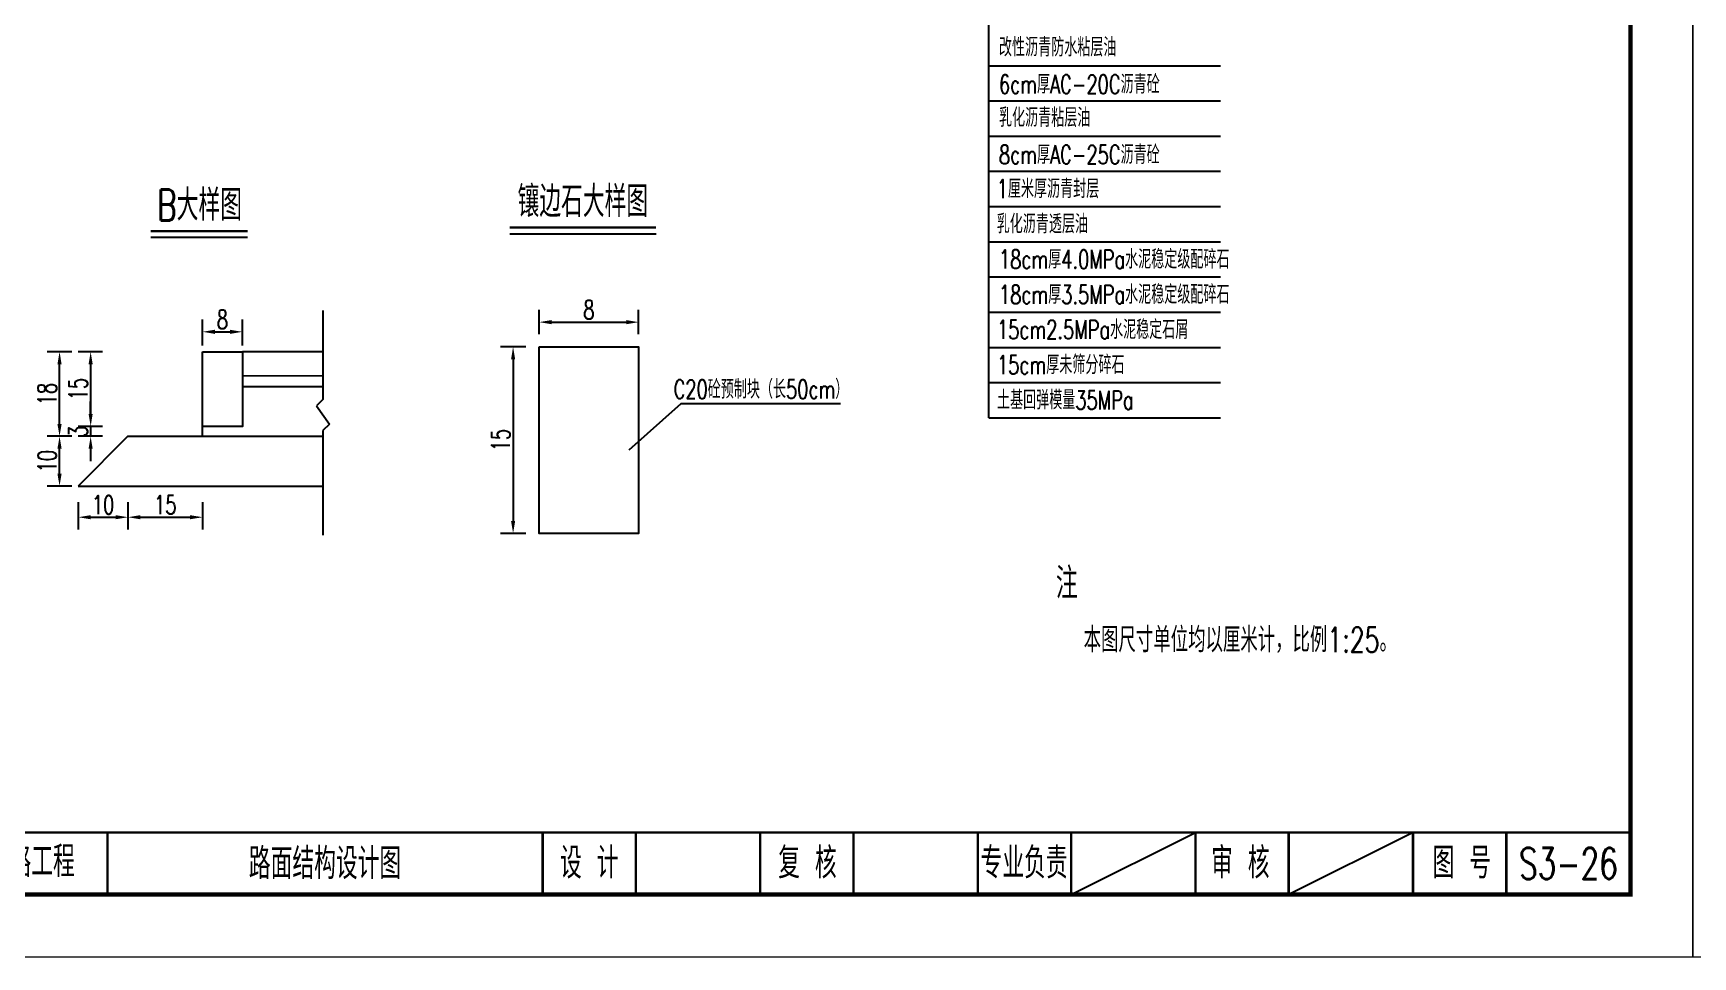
# Model space of a CAD drawing. Extents: x -728 to 112, y -1287 to -990.
# Drawn here: x -575.1 to -308.2, y -1286.8 to -1138.3 of the extents above; entities that cross this region are included whole.
import ezdxf
from ezdxf.enums import TextEntityAlignment as Align

# ---------------------------------------------------------------- set-up
doc = ezdxf.new("R2010")
doc.units = 0
doc.header["$LTSCALE"] = 5
doc.header["$PDMODE"] = 32
doc.header["$PDSIZE"] = 0.3
doc.layers.get('0').update_dxf_attribs({"linetype": 'CONTINUOUS'})
doc.layers.get('Defpoints').update_dxf_attribs({"linetype": 'CONTINUOUS'})
for name, color, linetype in [('1', 3, 'CONTINUOUS'), ('YOLLOW', 7, 'CONTINUOUS'), ('图框', 7, 'CONTINUOUS'), ('尺寸标注', 2, 'CONTINUOUS'), ('文字', 7, 'CONTINUOUS'), ('路面结构', 2, 'CONTINUOUS')]:
    doc.layers.add(name, color=color, linetype=linetype)
doc.layers.add('标注', color=4, linetype='CONTINUOUS', lineweight=15)
doc.styles.get("Standard").update_dxf_attribs({"font": 'simplex1.shx', "width": 0.7, "bigfont": 'hztxt.shx'})
doc.dimstyles.new('比例1：200', dxfattribs={"dimtxt": 3, "dimasz": 2, "dimexe": 2, "dimexo": 1, "dimgap": 0.5, "dimtad": 1, "dimlfac": 20, "dimzin": 13, "dimdsep": 46, "dimtxsty": 'Standard', "dimcen": -0.09, "dimclrd": 256, "dimclre": 256, "dimclrt": 7, "dimaunit": 1, "dimadec": 0, "dimazin": 2, "dimtfac": 0.0005, "dimtix": 1, "dimtmove": 2, "dimatfit": 3, "dimfxl": 0, "dimtolj": 1, "dimtzin": 13, "dimarcsym": 0})

# ---------------------------------------------------------------- blocks, each defined once
blk = doc.blocks.new('*D34')
at = {"layer": 'Defpoints', "color": 0}
for p in [(-494.92, -1188.73), (-497.95, -1218.73), (-494.92, -1218.73)]:
    blk.add_point(p, dxfattribs=at)
at = {"layer": '标注', "lineweight": -2}
for p, q in [((-495.92, -1188.73), (-499.95, -1188.73)), ((-497.95, -1190.73), (-497.95, -1216.73)), ((-495.92, -1218.73), (-499.95, -1218.73))]:
    blk.add_line(p, q, dxfattribs=at)
at = {"layer": '标注'}
for points in [[(-498.28, -1190.73), (-497.62, -1190.73), (-497.95, -1188.73)], [(-498.28, -1216.73), (-497.62, -1216.73), (-497.95, -1218.73)]]:
    blk.add_solid(points, dxfattribs=at)
at = {"layer": '标注', "color": 7, "insert": (-499.95, -1203.73), "char_height": 3, "attachment_point": 5, "rotation": 90}
blk.add_mtext('\\A1;15', dxfattribs=at)
blk = doc.blocks.new('*D35')
at = {"layer": 'Defpoints', "color": 0}
for p in [(-477.76, -1184.76), (-493.76, -1187.69), (-477.76, -1187.69)]:
    blk.add_point(p, dxfattribs=at)
at = {"layer": '标注', "lineweight": -2}
for p, q in [((-493.76, -1186.69), (-493.76, -1182.76)), ((-491.76, -1184.76), (-479.76, -1184.76)), ((-477.76, -1186.69), (-477.76, -1182.76))]:
    blk.add_line(p, q, dxfattribs=at)
at = {"layer": '标注'}
for points in [[(-491.76, -1184.42), (-491.76, -1185.09), (-493.76, -1184.76)], [(-479.76, -1184.42), (-479.76, -1185.09), (-477.76, -1184.76)]]:
    blk.add_solid(points, dxfattribs=at)
at = {"layer": '标注', "color": 7, "insert": (-485.76, -1182.76), "char_height": 3, "attachment_point": 5}
blk.add_mtext('\\A1;8', dxfattribs=at)
blk = doc.blocks.new('series')
at = {"width": 0.75}
for tag, height, p in [('页码', 4, (-35, -19)), ('图名', 5, (-220, -282)), ('图号', 5, (-20, -282))]:
    blk.add_attdef(tag, text='', height=height, dxfattribs=at).set_placement(p, align=Align.MIDDLE_CENTER)
blk = doc.blocks.new('123')
blk.add_lwpolyline([(-308.2, -1286.83), (-308.2, -989.83), (-728.2, -989.83), (-728.2, -1286.83)], close=True)
blk = doc.blocks.new('*D39')
at = {"layer": 'Defpoints', "color": 0}
for p in [(-567.9, -1212.69), (-559.9, -1212.69), (-559.9, -1216.13)]:
    blk.add_point(p, dxfattribs=at)
at = {"layer": '标注', "lineweight": -2}
for p, q in [((-567.9, -1213.69), (-567.9, -1218.13)), ((-559.9, -1213.69), (-559.9, -1218.13)), ((-565.9, -1216.13), (-561.9, -1216.13))]:
    blk.add_line(p, q, dxfattribs=at)
at = {"layer": '标注'}
for points in [[(-565.9, -1215.8), (-565.9, -1216.46), (-567.9, -1216.13)], [(-561.9, -1215.8), (-561.9, -1216.46), (-559.9, -1216.13)]]:
    blk.add_solid(points, dxfattribs=at)
at = {"layer": '标注', "color": 7, "insert": (-563.9, -1214.13), "char_height": 3, "attachment_point": 5}
blk.add_mtext('\\A1;10', dxfattribs=at)
blk = doc.blocks.new('*D40')
at = {"layer": 'Defpoints', "color": 0}
for p in [(-559.9, -1212.69), (-547.9, -1212.69), (-547.9, -1216.13)]:
    blk.add_point(p, dxfattribs=at)
at = {"layer": '标注', "lineweight": -2}
for p, q in [((-559.9, -1213.69), (-559.9, -1218.13)), ((-547.9, -1213.69), (-547.9, -1218.13)), ((-557.9, -1216.13), (-549.9, -1216.13))]:
    blk.add_line(p, q, dxfattribs=at)
at = {"layer": '标注'}
for points in [[(-557.9, -1215.8), (-557.9, -1216.46), (-559.9, -1216.13)], [(-549.9, -1215.8), (-549.9, -1216.46), (-547.9, -1216.13)]]:
    blk.add_solid(points, dxfattribs=at)
at = {"layer": '标注', "color": 7, "insert": (-553.9, -1214.13), "char_height": 3, "attachment_point": 5}
blk.add_mtext('\\A1;15', dxfattribs=at)
blk = doc.blocks.new('*D41')
at = {"layer": 'Defpoints', "color": 0}
for p in [(-570.9, -1203.12), (-567.9, -1203.12), (-567.9, -1211.12)]:
    blk.add_point(p, dxfattribs=at)
at = {"layer": '标注', "lineweight": -2}
for p, q in [((-568.9, -1203.12), (-572.9, -1203.12)), ((-570.9, -1209.12), (-570.9, -1205.12)), ((-568.9, -1211.12), (-572.9, -1211.12))]:
    blk.add_line(p, q, dxfattribs=at)
at = {"layer": '标注'}
for points in [[(-571.24, -1205.12), (-570.57, -1205.12), (-570.9, -1203.12)], [(-571.24, -1209.12), (-570.57, -1209.12), (-570.9, -1211.12)]]:
    blk.add_solid(points, dxfattribs=at)
at = {"layer": '标注', "color": 7, "insert": (-572.9, -1207.12), "char_height": 3, "attachment_point": 5, "rotation": 90}
blk.add_mtext('\\A1;10', dxfattribs=at)
blk = doc.blocks.new('*D42')
at = {"layer": 'Defpoints', "color": 0}
for p in [(-570.9, -1189.52), (-567.9, -1189.52), (-567.9, -1203.12)]:
    blk.add_point(p, dxfattribs=at)
at = {"layer": '标注', "lineweight": -2}
for p, q in [((-568.9, -1189.52), (-572.9, -1189.52)), ((-570.9, -1201.12), (-570.9, -1191.52)), ((-568.9, -1203.12), (-572.9, -1203.12))]:
    blk.add_line(p, q, dxfattribs=at)
at = {"layer": '标注'}
for points in [[(-571.24, -1191.52), (-570.57, -1191.52), (-570.9, -1189.52)], [(-571.24, -1201.12), (-570.57, -1201.12), (-570.9, -1203.12)]]:
    blk.add_solid(points, dxfattribs=at)
at = {"layer": '标注', "color": 7, "insert": (-572.9, -1196.32), "char_height": 3, "attachment_point": 5, "rotation": 90}
blk.add_mtext('\\A1;18', dxfattribs=at)
blk = doc.blocks.new('*D43')
at = {"layer": 'Defpoints', "color": 0}
for p in [(-562.97, -1189.52), (-565.9, -1201.52), (-562.97, -1201.52)]:
    blk.add_point(p, dxfattribs=at)
at = {"layer": '标注', "lineweight": -2}
for p, q in [((-563.97, -1189.52), (-567.9, -1189.52)), ((-565.9, -1191.52), (-565.9, -1199.52)), ((-563.97, -1201.52), (-567.9, -1201.52))]:
    blk.add_line(p, q, dxfattribs=at)
at = {"layer": '标注'}
for points in [[(-566.23, -1191.52), (-565.57, -1191.52), (-565.9, -1189.52)], [(-566.23, -1199.52), (-565.57, -1199.52), (-565.9, -1201.52)]]:
    blk.add_solid(points, dxfattribs=at)
at = {"layer": '标注', "color": 7, "insert": (-567.9, -1195.52), "char_height": 3, "attachment_point": 5, "rotation": 90}
blk.add_mtext('\\A1;15', dxfattribs=at)
blk = doc.blocks.new('*D44')
at = {"layer": 'Defpoints', "color": 0}
for p in [(-565.9, -1203.12), (-562.97, -1201.52), (-562.97, -1203.12)]:
    blk.add_point(p, dxfattribs=at)
at = {"layer": '标注', "lineweight": -2}
for p, q in [((-565.9, -1199.52), (-565.9, -1197.52)), ((-563.97, -1201.52), (-567.9, -1201.52)), ((-563.97, -1203.12), (-567.9, -1203.12)), ((-565.9, -1201.52), (-565.9, -1203.12)), ((-565.9, -1205.12), (-565.9, -1207.12))]:
    blk.add_line(p, q, dxfattribs=at)
at = {"layer": '标注'}
for points in [[(-566.23, -1199.52), (-565.57, -1199.52), (-565.9, -1201.52)], [(-566.23, -1205.12), (-565.57, -1205.12), (-565.9, -1203.12)]]:
    blk.add_solid(points, dxfattribs=at)
at = {"layer": '标注', "color": 7, "insert": (-567.9, -1202.32), "char_height": 3, "attachment_point": 5, "rotation": 90}
blk.add_mtext('\\A1;3', dxfattribs=at)
blk = doc.blocks.new('*D45')
at = {"layer": 'Defpoints', "color": 0}
for p in [(-541.5, -1186.31), (-547.9, -1189.52), (-541.5, -1189.52)]:
    blk.add_point(p, dxfattribs=at)
at = {"layer": '标注', "lineweight": -2}
for p, q in [((-547.9, -1188.52), (-547.9, -1184.31)), ((-541.5, -1188.52), (-541.5, -1184.31)), ((-545.9, -1186.31), (-543.5, -1186.31))]:
    blk.add_line(p, q, dxfattribs=at)
at = {"layer": '标注'}
for points in [[(-545.9, -1185.98), (-545.9, -1186.65), (-547.9, -1186.31)], [(-543.5, -1185.98), (-543.5, -1186.65), (-541.5, -1186.31)]]:
    blk.add_solid(points, dxfattribs=at)
at = {"layer": '标注', "color": 7, "insert": (-544.7, -1184.31), "char_height": 3, "attachment_point": 5}
blk.add_mtext('\\A1;8', dxfattribs=at)

msp = doc.modelspace()

# ---------------------------------------------------------------- linework, layer by layer
at = {"color": 1, "linetype": 'Continuous'}
msp.add_line((-528.53221, -1189.52047), (-541.49964, -1189.52047), dxfattribs=at)
at = {"layer": '1', "color": 0, "linetype": 'Continuous'}
msp.add_line((-547.89964, -1203.12047), (-547.89964, -1201.52047), dxfattribs=at)
at = {"layer": '1', "color": 1, "linetype": 'Continuous'}
for points in [[(-547.89964, -1189.52047), (-541.49964, -1189.52047), (-541.49964, -1201.52047), (-547.89964, -1201.52047), (-547.89964, -1189.52047)], [(-493.76296, -1188.73462), (-477.76296, -1188.73462), (-477.76296, -1218.73462), (-493.76296, -1218.73462), (-493.76296, -1188.73462)]]:
    msp.add_lwpolyline(points, dxfattribs=at)
at = {"layer": 'YOLLOW', "color": 0}
msp.add_line((-421.42915, -1200.13352), (-421.42915, -1088.47631), dxfattribs=at)
at = {"layer": 'YOLLOW'}
for p, q in [((-556.23253, -1171.11194), (-540.66628, -1171.11194)), ((-498.49896, -1170.54078), (-474.96079, -1170.54078))]:
    msp.add_line(p, q, dxfattribs=at)
at = {"layer": 'YOLLOW', "const_width": 0.4}
for points in [[(-556.23253, -1170.11194), (-540.66628, -1170.11194)], [(-498.49896, -1169.54078), (-474.96079, -1169.54078)]]:
    msp.add_lwpolyline(points, dxfattribs=at)
at = {"layer": '图框', "color": 3}
for p, q in [((-541.49964, -1193.35774), (-528.53221, -1193.37856)), ((-541.49964, -1195.12047), (-528.53221, -1195.12047))]:
    msp.add_line(p, q, dxfattribs=at)
at = {"layer": '图框', "color": 0}
msp.add_line((-559.89964, -1203.12047), (-528.53221, -1203.12047), dxfattribs=at)
at = {"layer": '图框'}
for p, q in [((-408.20035, -1276.82642), (-388.20035, -1266.82642)), ((-353.20035, -1266.82642), (-373.20035, -1276.82642))]:
    msp.add_line(p, q, dxfattribs=at)
for points, const_width in [([(-318.20035, -999.82642), (-698.20035, -999.82642), (-698.20035, -1276.82642), (-318.20035, -1276.82642), (-318.20035, -999.82642)], 0.7), ([(-698.20035, -1266.82642), (-318.20035, -1266.82642)], 0.4), ([(-563.20035, -1276.82642), (-563.20035, -1266.82642)], 0.4), ([(-493.20035, -1276.82642), (-493.20035, -1266.82642)], 0.4), ([(-478.20035, -1276.82642), (-478.20035, -1266.82642)], 0.4), ([(-458.20035, -1276.82642), (-458.20035, -1266.82642)], 0.4), ([(-443.20035, -1276.82642), (-443.20035, -1266.82642)], 0.4), ([(-423.20035, -1276.82642), (-423.20035, -1266.82642)], 0.4), ([(-423.20035, -1276.82642), (-423.20035, -1266.82642)], 0.4), ([(-408.20035, -1276.82642), (-408.20035, -1266.82642)], 0.4), ([(-388.20035, -1276.82642), (-388.20035, -1266.82642)], 0.4), ([(-373.20035, -1276.82642), (-373.20035, -1266.82642)], 0.4), ([(-353.20035, -1276.82642), (-353.20035, -1266.82642)], 0.4), ([(-338.20035, -1276.82642), (-338.20035, -1266.82642)], 0.4)]:
    msp.add_lwpolyline(points, dxfattribs=dict(at, const_width=const_width))
at = {"layer": '尺寸标注', "color": 7, "linetype": 'Continuous'}
for p, q in [((-421.42915, -1143.51519), (-384.144, -1143.51519)), ((-421.42915, -1149.17702), (-384.144, -1149.17702)), ((-421.42915, -1154.83885), (-384.144, -1154.83885)), ((-421.42915, -1160.50069), (-384.144, -1160.50069)), ((-421.42915, -1166.16252), (-384.144, -1166.16252)), ((-421.42915, -1171.82435), (-384.144, -1171.82435)), ((-421.42915, -1177.48618), (-384.144, -1177.48618)), ((-421.42915, -1183.14802), (-384.144, -1183.14802)), ((-421.42915, -1188.80985), (-384.144, -1188.80985)), ((-421.42915, -1194.47168), (-384.144, -1194.47168)), ((-421.42915, -1200.13352), (-384.144, -1200.13352))]:
    msp.add_line(p, q, dxfattribs=at)
at = {"layer": '尺寸标注', "linetype": 'Continuous', "ltscale": 2}
for p, q in [((-528.53221, -1182.86555), (-528.53221, -1197.19842)), ((-528.53221, -1197.19842), (-529.56321, -1198.20465)), ((-529.56321, -1198.20465), (-527.50122, -1201.16725)), ((-527.50122, -1201.16725), (-528.53221, -1202.17348)), ((-528.53221, -1202.17348), (-528.53221, -1218.99503))]:
    msp.add_line(p, q, dxfattribs=at)
at = {"layer": '尺寸标注', "linetype": 'Continuous'}
msp.add_lwpolyline([(-445.30865, -1197.91198), (-470.97021, -1197.91198), (-479.35101, -1205.33251)], dxfattribs=at)
at = {"layer": '路面结构', "color": 0}
for p, q in [((-559.89964, -1203.12047), (-567.89964, -1211.12047)), ((-567.89964, -1211.12047), (-528.53221, -1211.12047))]:
    msp.add_line(p, q, dxfattribs=at)

# ---------------------------------------------------------------- block references
at = {"layer": '图框'}
ref = msp.add_blockref('series', (-308.20035, -989.82642), dxfattribs=at)
ref.add_attrib('页码', '第  1  页     共  2  页', dxfattribs={"layer": '0', "height": 4, "width": 0.7}).set_placement((-343.20035, -1008.82642), align=Align.MIDDLE_CENTER)
ref.add_attrib('图名', '路面结构设计图', dxfattribs={"layer": '0', "height": 5, "width": 0.7}).set_placement((-528.20035, -1271.82642), align=Align.MIDDLE_CENTER)
ref.add_attrib('图号', 'S3-26', dxfattribs={"layer": '0', "height": 5, "width": 0.7}).set_placement((-328.20035, -1271.82642), align=Align.MIDDLE_CENTER)
at = {"layer": '标注'}
for p in [(0, 0), (420, 0)]:
    msp.add_blockref('123', p, dxfattribs=at)

# ---------------------------------------------------------------- texts
at = {"layer": '图框', "width": 0.7}
for s, p in [('佛山市禅城区南庄二桥北延线道路工程', (-598.20035, -1271.51172)), ('设 计', (-485.69959, -1271.73183)), ('复 核', (-450.60477, -1271.73183)), ('专业负责', (-415.75402, -1271.73183)), ('审 核', (-380.98022, -1271.73183)), ('图 号', (-345.36105, -1271.73183))]:
    msp.add_text(s, height=5, dxfattribs=at).set_placement(p, align=Align.MIDDLE_CENTER)
at = {"layer": '尺寸标注', "color": 7, "linetype": 'Continuous', "width": 0.7}
for s, p in [('改性沥青防水粘层油', (-419.80007, -1142.03083)), ('6cm厚AC-20C沥青砼', (-419.80007, -1147.99617)), ('乳化沥青粘层油', (-419.80007, -1153.35449)), ('8cm厚AC-25C沥青砼', (-419.80007, -1159.31984)), ('1厘米厚沥青封层', (-420.17025, -1164.8085)), ('乳化沥青透层油', (-420.17025, -1170.47033)), ('18cm厚4.0MPa水泥稳定级配碎石', (-419.80007, -1176.14694)), ('18cm厚3.5MPa水泥稳定级配碎石', (-419.80007, -1181.80877)), ('15cm2.5MPa水泥稳定石屑', (-420.12007, -1187.45583)), ('15cm厚未筛分碎石', (-420.12007, -1193.11766)), ('土基回弹模量35MPa', (-420.12007, -1198.77949))]:
    msp.add_text(s, height=3, dxfattribs=at).set_placement(p)
msp.add_text('C20砼预制块（长50cm）', height=3, dxfattribs=at).set_placement((-458.08275, -1197.05301), align=Align.CENTER)
at = {"layer": '文字', "width": 0.7}
for s, p in [('B大样图', (-548.38459, -1165.93338)), ('镶边石大样图', (-486.73205, -1165.36222))]:
    msp.add_text(s, height=5, dxfattribs=at).set_placement(p, align=Align.MIDDLE_CENTER)
at = {"layer": '文字', "linetype": 'Continuous', "width": 0.7}
for s, height, p in [('注', 5, (-410.64284, -1229.24363)), ('本图尺寸单位均以厘米计，比例1:25。', 4, (-406.18003, -1237.83875))]:
    msp.add_text(s, height=height, dxfattribs=at).set_placement(p)

# ---------------------------------------------------------------- dimensions: what is measured, and where the dimension line sits
at = {"layer": '标注'}
for base, p1, p2, text, picture, middle in [((-541.49964, -1186.31172), (-547.89964, -1189.52047), (-541.49964, -1189.52047), '8', '*D45', (-544.69964, -1184.31172)), ((-559.89964, -1216.12966), (-567.89964, -1212.68877), (-559.89964, -1212.68877), '10', '*D39', (-563.89964, -1214.12966)), ((-547.89964, -1216.12966), (-559.89964, -1212.68877), (-547.89964, -1212.68877), '15', '*D40', (-553.89964, -1214.12966))]:
    dim = msp.add_linear_dim(base=base, p1=p1, p2=p2, text=text, dimstyle='比例1：200', dxfattribs=at)
    dim.commit()
    dim.dimension.update_dxf_attribs({"geometry": picture, "text_midpoint": middle})
dim = msp.add_linear_dim(base=(-477.76296, -1184.75826), p1=(-493.76296, -1187.69419), p2=(-477.76296, -1187.69419), text='8', dimstyle='比例1：200', override={"dimtxsty": 'Standard'}, dxfattribs=at)
dim.commit()
dim.dimension.update_dxf_attribs({"geometry": '*D35', "text_midpoint": (-485.76296, -1182.75826)})
for base, p1, p2, text, picture, middle in [((-570.90218, -1189.52047), (-567.89964, -1203.12047), (-567.89964, -1189.52047), '18', '*D42', (-572.90218, -1196.32047)), ((-565.89964, -1201.52047), (-562.96553, -1189.52047), (-562.96553, -1201.52047), '15', '*D43', (-567.89964, -1195.52047)), ((-565.89964, -1203.12047), (-562.96553, -1201.52047), (-562.96553, -1203.12047), '3', '*D44', (-567.89964, -1202.32047)), ((-570.90218, -1203.12047), (-567.89964, -1211.12047), (-567.89964, -1203.12047), '10', '*D41', (-572.90218, -1207.12047))]:
    dim = msp.add_linear_dim(base=base, p1=p1, p2=p2, angle=90, text=text, dimstyle='比例1：200', dxfattribs=at)
    dim.commit()
    dim.dimension.update_dxf_attribs({"geometry": picture, "text_midpoint": middle})
dim = msp.add_linear_dim(base=(-497.9513, -1218.73462), p1=(-494.92436, -1188.73462), p2=(-494.92436, -1218.73462), angle=90, text='15', dimstyle='比例1：200', override={"dimtxsty": 'Standard'}, dxfattribs=at)
dim.commit()
dim.dimension.update_dxf_attribs({"geometry": '*D34', "text_midpoint": (-499.9513, -1203.73462)})

doc.saveas('drawing.dxf')
